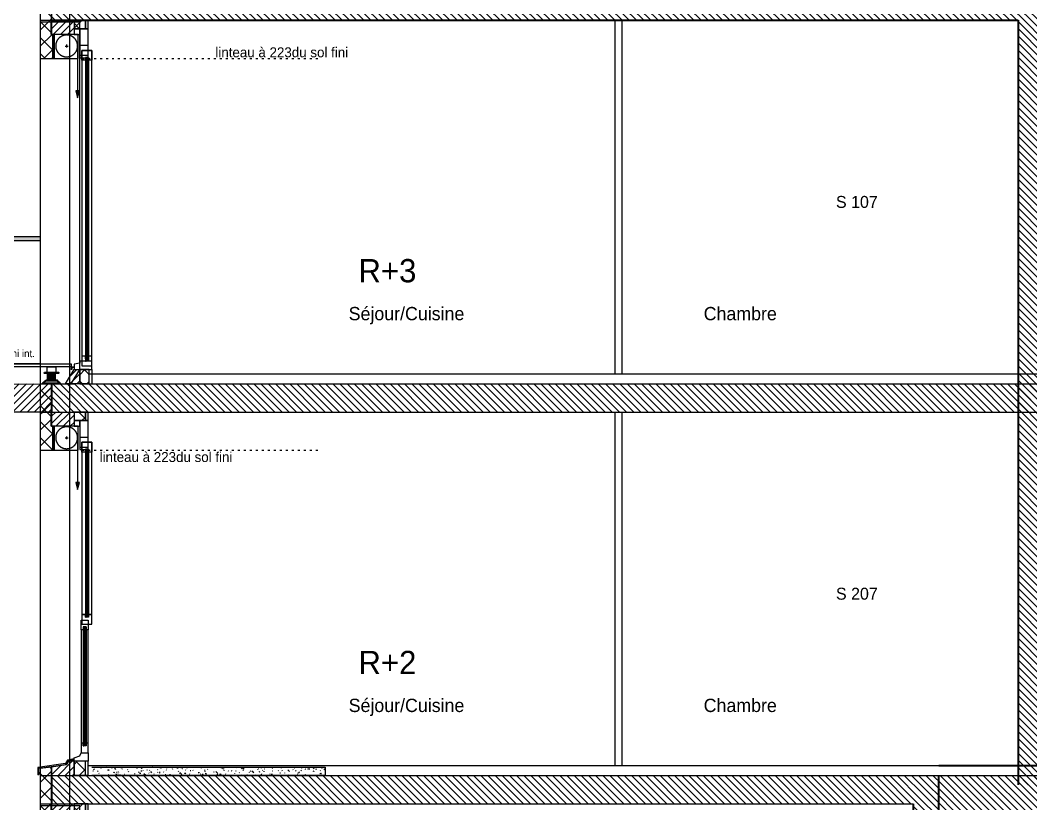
# Model space of a CAD drawing. Header units: centimetres. Extents: x -35664 to 50682, y -23001 to 23705.
# Drawn here: x 46205 to 46919, y -15241 to -14687 of the extents above; entities that cross this region are included whole.
import ezdxf

# ---------------------------------------------------------------- set-up
doc = ezdxf.new("R2010")
doc.units = ezdxf.units.CM
doc.linetypes.add('Style de ligne -20', pattern=[0.166667, 0.055556, -0.111111])
doc.linetypes.add('VW-02', pattern=[0.69435, 0.48607, -0.20828])
doc.layers.add('B BATI-murs', color=252, linetype='Continuous', lineweight=35)
for name, color, linetype in [('B BATI-murs_Hatch', 252, 'Continuous'), ('B GÈnÈral_Hatch', 252, 'Continuous'), ('B Général', 252, 'Continuous'), ('C ANNOTATIONS-cotation', 252, 'Continuous'), ('C ANNOTATIONS-prestations', 252, 'Continuous'), ('C ANNOTATIONS-texte', 252, 'Continuous'), ('GÈnÈral_Hatch', 252, 'Continuous'), ('Général', 252, 'Continuous'), ('prlm-Coupe', 252, 'Continuous')]:
    doc.layers.add(name, color=color, linetype=linetype)
doc.styles.add('Eurostile', font='Eurosti.TTF')
doc.styles.add('Eurostile (italic)', font='Eurostib.TTF')
pattern_1 = [(45, (0, 0), (2.4253472, -2.6458333), [])]
pattern_2 = [(45, (0, 0), (-5.6568542, 5.6568542), []), (135, (0, 0), (5.6568542, 5.6568542), [])]

# ---------------------------------------------------------------- blocks, each defined once
blk = doc.blocks.new('B 90.F 220 All. fixe Coupe (2D)')
at = {"layer": 'B GÈnÈral_Hatch', "linetype": 'Continuous'}
h = blk.add_hatch(dxfattribs=at)
h.set_pattern_fill('02_ISOLANT', color=256, style=0, pattern_type=2)
h.set_pattern_definition(pattern_2)
h.paths.add_polyline_path([(-116.7, 17), (-89.7, 17), (-89.7, 8), (-106.7, 8), (-106.7, 9), (-116.7, 9)])
for points in [[(-89.7, 9), (-89.8, 9), (-89.8, 7.6), (-106.6, 7.6), (-106.6, 9.1), (-116.7, 9.1), (-116.7, 9), (-106.7, 9), (-106.7, 7.5), (-89.7, 7.5)], [(-66.85, -8.15), (-61.85, -9.49), (-66.85, -10.83)], [(35.26, -13.43), (119.37, -13.43), (119.37, -13.93), (35.26, -13.93)], [(-90.4, -15.1), (28.33, -15.1), (28.33, -15.6), (-90.4, -15.6)], [(-90.4, -17.1), (28.33, -17.1), (28.33, -16.6), (-90.4, -16.6)], [(35.26, -15.43), (119.37, -15.43), (119.37, -14.93), (35.26, -14.93)]]:
    blk.add_hatch(color=250, dxfattribs=at).paths.add_polyline_path(points)
at = {"layer": 'B GÈnÈral_Hatch', "linetype": 'Continuous', "lineweight": 18}
h = blk.add_hatch(dxfattribs=at)
h.set_pattern_fill('50_BETON', color=256, style=0, pattern_type=2)
h.set_pattern_definition(pattern_1)
h.paths.add_polyline_path([(-116.7, -7), (-106.7, -7), (-106.7, 9), (-116.7, 9)])
at = {"layer": 'B GÈnÈral_Hatch', "linetype": 'Continuous'}
h = blk.add_hatch(dxfattribs=at)
h.set_pattern_fill('02_ISOLANT', color=256, style=0, pattern_type=2)
h.set_pattern_definition(pattern_2)
h.paths.add_polyline_path([(-116.7, -15), (-116.7, -7), (-110.7, -7), (-110.7, -15)])
at = {"layer": 'GÈnÈral_Hatch', "linetype": 'Continuous'}
h = blk.add_hatch(dxfattribs=at)
h.set_pattern_fill('02_ISOLANT', color=256, style=0, pattern_type=2)
h.set_pattern_definition(pattern_2)
h.paths.add_polyline_path([(140.27, 9), (134.3, 9), (135.41, 17), (140.27, 17)])
at = {"layer": 'GÈnÈral_Hatch', "linetype": 'Continuous', "lineweight": 18}
h = blk.add_hatch(dxfattribs=at)
h.set_pattern_fill('50_BETON', color=256, style=0, pattern_type=2)
h.set_pattern_definition(pattern_1)
h.paths.add_polyline_path([(140.27, -7), (130.27, -7), (130.26, -3), (132.86, -1.5), (134.3, 9), (140.27, 9)])
at = {"layer": 'GÈnÈral_Hatch', "linetype": 'Continuous'}
h = blk.add_hatch(dxfattribs=at)
h.set_pattern_fill('02_ISOLANT', color=256, style=0, pattern_type=2)
h.set_pattern_definition(pattern_2)
h.paths.add_polyline_path([(140.27, -15), (130.27, -15), (130.27, -7), (140.27, -7)])
at = {"layer": 'B Général', "linetype": 'Continuous'}
for p, q in [((-110.7, -7), (-110.7, -17)), ((-98.55, -9.49), (-61.85, -9.49))]:
    blk.add_line(p, q, dxfattribs=at)
at = {"layer": 'B Général', "linetype": 'VW-02', "ltscale": 25.4}
for p, q in [((-99.45, -1.75), (-97.45, -1.75)), ((-98.45, -0.75), (-98.45, -2.75))]:
    blk.add_line(p, q, dxfattribs=at)
at = {"layer": 'B Général', "linetype": 'Continuous', "flags": 128}
for points in [[(-116.7, 17), (-89.7, 17), (-89.7, 8), (-106.7, 8), (-106.7, 9), (-116.7, 9)], [(-116.7, -7), (-106.7, -7), (-106.7, 9), (-116.7, 9)]]:
    blk.add_lwpolyline(points, dxfattribs=at)
for points in [[(129.79, -2.89), (129.06, -7), (128.6, -7), (129.41, -2.44), (131.9, -1), (134.59, 18.5), (139.92, 18.5), (138.67, 17.31), (137.98, 17.35), (138.67, 18), (135.05, 18), (132.4, -1.27)], [(-89.7, 9), (-89.8, 9), (-89.8, 7.6), (-106.6, 7.6), (-106.6, 9.1), (-116.7, 9.1), (-116.7, 9), (-106.7, 9), (-106.7, 7.5), (-89.7, 7.5), (-89.7, 9)], [(-116.7, -15), (-116.7, -7), (-110.7, -7), (-110.7, -15)], [(-110.7, -11), (-110.7, -7), (-106.7, -7), (-106.7, -11)], [(-90.2, -17), (-110.7, -17), (-110.7, -11), (-90.2, -11)], [(-95.31, -12.6), (26.36, -12.6), (26.36, -19.6), (-95.31, -19.6)], [(-66.85, -8.15), (-61.85, -9.49), (-66.85, -10.83)], [(-116.7, -17), (-116.7, -15), (-110.7, -15), (-110.7, -17)]]:
    blk.add_lwpolyline(points, close=True, dxfattribs=at)
at = {"layer": 'B Général', "linetype": 'Continuous', "lineweight": 25, "flags": 128}
blk.add_lwpolyline([(-106.7, -10), (-106.7, 7), (-89.7, 7), (-89.7, -10)], close=True, dxfattribs=at)
at = {"layer": 'B Général', "flags": 128}
for points in [[(124.27, -17), (130.27, -17), (130.27, -7), (127.86, -7), (126.27, -11), (124.27, -12)], [(-98.8, -11), (-91.87, -11), (-91.87, -17), (-98.8, -17)], [(-88.43, -15.1), (-88.43, -12.6), (-95.31, -12.6), (-95.31, -19.6), (-88.43, -19.6), (-88.43, -17.1), (-90.4, -17.1), (-90.4, -15.1)], [(26.36, -15.1), (26.36, -12.6), (33.24, -12.6), (33.24, -19.6), (26.36, -19.6), (26.36, -17.1), (28.33, -17.1), (28.33, -15.1)], [(37.24, -13.43), (37.24, -12), (30.36, -12), (30.36, -17), (37.24, -17), (37.24, -15.43), (35.26, -15.43), (35.26, -13.43)], [(35.26, -13.43), (119.37, -13.43), (119.37, -13.93), (35.26, -13.93)], [(117.39, -13.43), (117.39, -12), (124.27, -12), (124.27, -17), (117.39, -17), (117.39, -15.43), (119.37, -15.43), (119.37, -13.43)], [(-90.4, -15.1), (28.33, -15.1), (28.33, -15.6), (-90.4, -15.6)], [(-90.4, -17.1), (28.33, -17.1), (28.33, -16.6), (-90.4, -16.6)], [(35.26, -15.43), (119.37, -15.43), (119.37, -14.93), (35.26, -14.93)]]:
    blk.add_lwpolyline(points, close=True, dxfattribs=at)
at = {"layer": 'B Général', "linetype": 'Continuous'}
blk.add_open_spline([(-105.23, -5.59), (-104.2, -7.39), (-100.62, -9.48), (-96.47, -9.5), (-92.87, -7.45), (-90.78, -3.87), (-90.76, 0.28), (-92.81, 3.88), (-96.39, 5.98), (-100.54, 6), (-104.14, 3.94), (-106.23, 0.36), (-106.26, -3.79), (-105.23, -5.59)], degree=2, dxfattribs=at)
at = {"layer": 'Général', "linetype": 'Continuous'}
for p, q in [((-89.7, 17), (135.41, 17)), ((37.24, -12), (117.39, -12)), ((117.39, -17), (37.24, -17)), ((137.4, -15), (130.27, -15)), ((140.27, -17), (130.27, -17))]:
    blk.add_line(p, q, dxfattribs=at)
at = {"layer": 'Général', "linetype": 'Continuous', "flags": 128}
for points in [[(140.27, 9), (134.3, 9), (135.41, 17), (140.27, 17)], [(140.27, -7), (130.27, -7), (130.26, -3), (132.86, -1.5), (134.3, 9), (140.27, 9)], [(140.27, -15), (130.27, -15), (130.27, -7), (140.27, -7)]]:
    blk.add_lwpolyline(points, dxfattribs=at)
blk = doc.blocks.new('B 90.PF 220 Coupe')
at = {"layer": 'B GÈnÈral_Hatch', "linetype": 'Continuous'}
h = blk.add_hatch(dxfattribs=at)
h.set_pattern_fill('02_ISOLANT', color=256, style=0, pattern_type=2)
h.set_pattern_definition(pattern_2)
h.paths.add_polyline_path([(-116.7, 17), (-89.7, 17), (-89.7, 8), (-106.7, 8), (-106.7, 9), (-116.7, 9)])
for points in [[(-89.7, 9), (-89.8, 9), (-89.8, 7.6), (-106.6, 7.6), (-106.6, 9.1), (-116.7, 9.1), (-116.7, 9), (-106.7, 9), (-106.7, 7.5), (-89.7, 7.5)], [(-66.85, -8.15), (-61.85, -9.49), (-66.85, -10.83)], [(-90.4, -15.1), (124.33, -15.1), (124.33, -15.6), (-90.4, -15.6)], [(-90.4, -17.1), (124.33, -17.1), (124.33, -16.6), (-90.4, -16.6)]]:
    blk.add_hatch(color=250, dxfattribs=at).paths.add_polyline_path(points)
at = {"layer": 'B GÈnÈral_Hatch', "linetype": 'Continuous', "lineweight": 18}
h = blk.add_hatch(dxfattribs=at)
h.set_pattern_fill('50_BETON', color=256, style=0, pattern_type=2)
h.set_pattern_definition(pattern_1)
h.paths.add_polyline_path([(-116.7, -7), (-106.7, -7), (-106.7, 9), (-116.7, 9)])
at = {"layer": 'B GÈnÈral_Hatch', "linetype": 'Continuous'}
h = blk.add_hatch(dxfattribs=at)
h.set_pattern_fill('02_ISOLANT', color=256, style=0, pattern_type=2)
h.set_pattern_definition(pattern_2)
h.paths.add_polyline_path([(-116.7, -15), (-116.7, -7), (-110.7, -7), (-110.7, -15)])
at = {"layer": 'B GÈnÈral_Hatch', "linetype": 'Continuous', "lineweight": 18}
h = blk.add_hatch(dxfattribs=at)
h.set_pattern_fill('50_BETON', color=256, style=0, pattern_type=2)
h.set_pattern_definition(pattern_1)
h.paths.add_polyline_path([(140.3, -11), (140.3, -1), (130.3, -7), (130.3, -11)])
at = {"layer": 'GÈnÈral_Hatch', "linetype": 'Continuous'}
h = blk.add_hatch(dxfattribs=at)
h.set_pattern_fill('02_ISOLANT', color=256, style=0, pattern_type=2)
h.set_pattern_definition(pattern_2)
h.paths.add_polyline_path([(130.3, -11), (140.3, -11), (140.3, -17.6), (130.3, -17.6)])
at = {"layer": 'B Général', "linetype": 'Continuous'}
for p, q in [((-110.7, -7), (-110.7, -17)), ((104.64, -11), (-101.87, -11)), ((-98.55, -9.49), (-61.85, -9.49))]:
    blk.add_line(p, q, dxfattribs=at)
at = {"layer": 'B Général', "linetype": 'VW-02', "ltscale": 25.4}
for p, q in [((-99.45, -1.75), (-97.45, -1.75)), ((-98.45, -0.75), (-98.45, -2.75))]:
    blk.add_line(p, q, dxfattribs=at)
at = {"layer": 'B Général', "linetype": 'Continuous', "flags": 128}
for points in [[(-116.7, 17), (-89.7, 17), (-89.7, 8), (-106.7, 8), (-106.7, 9), (-116.7, 9)], [(-116.7, -7), (-106.7, -7), (-106.7, 9), (-116.7, 9)]]:
    blk.add_lwpolyline(points, dxfattribs=at)
for points in [[(-115.2, 17), (140.32, 17), (140.32, -5), (130.32, -11), (138.32, -11), (138.32, -11), (-115.2, -11)], [(-89.7, 9), (-89.8, 9), (-89.8, 7.6), (-106.6, 7.6), (-106.6, 9.1), (-116.7, 9.1), (-116.7, 9), (-106.7, 9), (-106.7, 7.5), (-89.7, 7.5), (-89.7, 9)], [(-116.7, -15), (-116.7, -7), (-110.7, -7), (-110.7, -15)], [(-110.7, -11), (-110.7, -7), (-106.7, -7), (-106.7, -11)], [(-90.2, -17), (-110.7, -17), (-110.7, -11), (-90.2, -11)], [(-95.31, -12.6), (127.74, -12.6), (127.74, -19.6), (-95.31, -19.6)], [(-66.85, -8.15), (-61.85, -9.49), (-66.85, -10.83)], [(-116.7, -17), (-116.7, -15), (-110.7, -15), (-110.7, -17)]]:
    blk.add_lwpolyline(points, close=True, dxfattribs=at)
at = {"layer": 'B Général', "linetype": 'Continuous', "lineweight": 25, "flags": 128}
for points in [[(-106.7, -10), (-106.7, 7), (-89.7, 7), (-89.7, -10)], [(140.3, -11), (140.3, -1), (140.3, -1), (140.3, -1), (130.3, -7), (130.3, -11)]]:
    blk.add_lwpolyline(points, close=True, dxfattribs=at)
at = {"layer": 'B Général', "flags": 128}
for points in [[(124.3, -19.6), (124.3, -11), (125.8, -11), (126.48, -7), (130.3, -7), (130.3, -19.6)], [(-98.8, -11), (-91.87, -11), (-91.87, -17), (-98.8, -17)], [(-88.43, -15.1), (-88.43, -12.6), (-95.31, -12.6), (-95.31, -19.6), (-88.43, -19.6), (-88.43, -17.1), (-90.4, -17.1), (-90.4, -15.1)], [(120.86, -15.1), (120.86, -12.6), (127.74, -12.6), (127.74, -19.6), (120.86, -19.6), (120.86, -17.1), (122.83, -17.1), (122.83, -15.1)], [(-90.4, -15.1), (124.33, -15.1), (124.33, -15.6), (-90.4, -15.6)], [(-90.4, -17.1), (124.33, -17.1), (124.33, -16.6), (-90.4, -16.6)]]:
    blk.add_lwpolyline(points, close=True, dxfattribs=at)
at = {"layer": 'B Général', "linetype": 'Continuous'}
blk.add_open_spline([(-105.23, -5.59), (-104.2, -7.39), (-100.62, -9.48), (-96.47, -9.5), (-92.87, -7.45), (-90.78, -3.87), (-90.76, 0.28), (-92.81, 3.88), (-96.39, 5.98), (-100.54, 6), (-104.14, 3.94), (-106.23, 0.36), (-106.26, -3.79), (-105.23, -5.59)], degree=2, dxfattribs=at)
at = {"layer": 'Général', "linetype": 'Continuous'}
for p, q in [((130.19, -5.47), (130.19, -5.02)), ((130.3, -19.6), (140.3, -19.6))]:
    blk.add_line(p, q, dxfattribs=at)
at = {"layer": 'Général', "linetype": 'Continuous', "flags": 128}
for points in [[(128.34, -7), (128.69, -5.02), (130.19, -5.02), (129.82, -5.02)], [(128.8, -7), (129.07, -5.47), (130.19, -5.47)]]:
    blk.add_lwpolyline(points, dxfattribs=at)
blk.add_lwpolyline([(130.3, -11), (140.3, -11), (140.3, -17.6), (130.3, -17.6)], close=True, dxfattribs=at)
blk = doc.blocks.new('B 90.Groupe-505-1')
at = {"layer": 'B GÈnÈral_Hatch', "linetype": 'Continuous', "lineweight": 18}
h = blk.add_hatch(dxfattribs=at)
h.set_pattern_fill('50_BETON', color=256, style=0, pattern_type=2)
h.set_pattern_definition(pattern_1)
h.paths.add_polyline_path([(15718.06, 4909.39), (15693.06, 4893.39), (15693.06, 3541.42), (15718.06, 3525.42)])
h = blk.add_hatch(dxfattribs=at)
h.set_pattern_fill('50_BETON', color=256, style=0, pattern_type=2)
h.set_pattern_definition(pattern_1)
h.paths.add_polyline_path([(15975.06, 4883.39), (15975.06, 3541.39), (15995.06, 3541.39), (15995.06, 4883.39)])
h = blk.add_hatch(dxfattribs=at)
h.set_pattern_fill('50_BETON', color=256, style=0, pattern_type=2)
h.set_pattern_definition(pattern_1)
h.paths.add_polyline_path([(16277.06, 4282.34), (16252.06, 4300.34), (16252.06, 4152.32), (16277.06, 4152.32)])
h = blk.add_hatch(dxfattribs=at)
h.set_pattern_fill('50_BETON', color=256, style=0, pattern_type=2)
h.set_pattern_definition(pattern_1)
h.paths.add_polyline_path([(16258.56, 4226.39), (15718.06, 4226.41), (15718.06, 4208.41), (16258.56, 4208.39)])
h = blk.add_hatch(dxfattribs=at)
h.set_pattern_fill('50_BETON', color=256, style=0, pattern_type=2)
h.set_pattern_definition(pattern_1)
h.paths.add_polyline_path([(16272.06, 4134.32), (16252.06, 4152.32), (16252.06, 3541.39), (16272.06, 3541.39)])
h = blk.add_hatch(dxfattribs=at)
h.set_pattern_fill('50_BETON', color=256, style=0, pattern_type=2)
h.set_pattern_definition(pattern_1)
h.paths.add_polyline_path([(16818.56, 4152.32), (16252.06, 4152.32), (16272.06, 4134.32), (16818.56, 4134.32)])
at = {"layer": 'B GÈnÈral_Hatch', "linetype": 'Continuous'}
h = blk.add_hatch(dxfattribs=at)
h.set_pattern_fill('02_ISOLANT', color=256, angle=180, style=0, pattern_type=2)
h.set_pattern_definition([(225, (0, 0), (5.6568542, -5.6568542), []), (315, (0, 0), (-5.6568542, -5.6568542), [])])
h.paths.add_polyline_path([(16252.06, 3541.39), (16252.06, 3549.39), (16252.03, 3549.39), (16252.03, 3541.39)])
at = {"layer": 'B GÈnÈral_Hatch', "linetype": 'Continuous', "lineweight": 18}
h = blk.add_hatch(dxfattribs=at)
h.set_pattern_fill('50_BETON', color=256, style=0, pattern_type=2)
h.set_pattern_definition(pattern_1)
h.paths.add_polyline_path([(15597.4, 3525.42), (15718.06, 3525.42), (15693.06, 3541.42), (15597.4, 3541.42)])
h = blk.add_hatch(dxfattribs=at)
h.set_pattern_fill('50_BETON', color=256, style=0, pattern_type=2)
h.set_pattern_definition(pattern_1)
h.paths.add_polyline_path([(15975.06, 3541.39), (15975.06, 3525.39), (15995.06, 3525.39), (15995.06, 3541.39)])
h = blk.add_hatch(dxfattribs=at)
h.set_pattern_fill('50_BETON', color=256, style=0, pattern_type=2)
h.set_pattern_definition(pattern_1)
h.paths.add_polyline_path([(16252.03, 3541.39), (16252.03, 3525.39), (16272.06, 3525.39), (16272.06, 3541.39)])
at = {"layer": 'B GÈnÈral_Hatch', "linetype": 'Continuous'}
h = blk.add_hatch(dxfattribs=at)
h.set_pattern_fill('02_ISOLANT', color=256, style=0, pattern_type=2)
h.set_pattern_definition(pattern_2)
h.paths.add_polyline_path([(15693.06, 3525.39), (15693.06, 3517.39), (15718.04, 3517.39), (15718.04, 3525.39)])
h = blk.add_hatch(dxfattribs=at)
h.set_pattern_fill('02_ISOLANT', color=256, style=0, pattern_type=2)
h.set_pattern_definition(pattern_2)
h.paths.add_polyline_path([(15975.06, 3525.39), (15975.06, 3517.39), (15995.06, 3517.39), (15995.06, 3525.39)])
h = blk.add_hatch(dxfattribs=at)
h.set_pattern_fill('02_ISOLANT', color=256, style=0, pattern_type=2)
h.set_pattern_definition(pattern_2)
h.paths.add_polyline_path([(16252.03, 3525.39), (16252.03, 3517.39), (16272.06, 3517.39), (16272.06, 3525.39)])
at = {"layer": 'B Général', "linetype": 'Continuous'}
for p, q in [((15968.06, 3551.39), (15968.06, 4883.39)), ((15968.06, 3551.39), (15968.06, 4883.39)), ((15975.06, 3551.39), (15975.06, 4883.39)), ((15995.06, 3551.39), (15995.06, 4883.39)), ((15995.06, 3551.39), (15995.06, 4883.39)), ((16245.06, 4152.32), (16245.06, 4282.34)), ((16252.06, 4152.32), (16252.06, 4282.34)), ((15718.06, 3551.39), (15718.06, 4208.41)), ((15718.06, 4208.41), (16258.56, 4208.39)), ((16245.06, 3551.39), (16245.06, 4152.32)), ((16245.06, 3551.39), (16245.06, 4152.32)), ((16245.06, 4152.32), (16245.06, 4152.32)), ((16252.06, 3551.39), (16252.06, 4152.32)), ((16252.06, 4152.32), (16252.06, 4152.32)), ((16272.06, 3551.39), (16272.06, 4134.32)), ((16272.06, 3551.39), (16272.06, 4134.32)), ((16272.06, 4134.32), (16522.06, 4134.32)), ((15718.06, 3928.48), (15968.06, 3928.48)), ((15718.06, 3928.48), (15968.06, 3928.48)), ((15995.06, 3928.48), (16245.06, 3928.48)), ((15995.06, 3928.48), (16245.06, 3928.48)), ((15718.06, 3923.48), (15968.06, 3923.48)), ((15718.06, 3923.48), (15968.06, 3923.48)), ((15995.06, 3923.48), (16245.06, 3923.48)), ((15995.06, 3923.48), (16245.06, 3923.48)), ((15975.06, 3551.39), (15975.06, 3541.39)), ((15995.06, 3541.39), (15995.06, 3551.39)), ((16252.03, 3517.39), (16252.03, 3551.39)), ((16252.03, 3549.39), (16252.06, 3549.39)), ((16252.03, 3549.39), (16252.06, 3549.39)), ((16252.06, 3551.39), (16252.06, 3541.39)), ((16272.06, 3541.39), (16272.06, 3551.39)), ((15975.06, 3517.39), (15975.06, 3541.39)), ((15995.06, 3517.39), (15995.06, 3541.39)), ((16252.03, 3541.39), (16252.06, 3541.39)), ((16272.06, 3517.39), (16272.06, 3541.39)), ((15693.06, 3525.42), (15718.06, 3525.42)), ((15718.06, 3525.39), (15693.06, 3525.39)), ((15718.04, 3517.39), (15718.04, 3525.39)), ((15975.06, 3525.39), (15995.06, 3525.39)), ((16252.03, 3525.39), (16272.06, 3525.39)), ((15693.06, 3517.39), (15718.04, 3517.39)), ((15693.06, 3517.39), (15718.04, 3517.39)), ((15975.06, 3517.39), (15995.06, 3517.39)), ((15975.06, 3517.39), (15995.06, 3517.39)), ((16252.03, 3517.39), (16272.06, 3517.39)), ((16252.03, 3517.39), (16272.06, 3517.39))]:
    blk.add_line(p, q, dxfattribs=at)
at = {"layer": 'B Général', "linetype": 'Continuous', "lineweight": 35}
for p, q in [((16245.06, 4152.32), (16245.06, 4282.34)), ((15718.06, 3551.39), (15718.06, 4208.41)), ((15718.06, 4208.41), (16258.56, 4208.39)), ((16277.06, 4152.32), (16252.06, 4152.32)), ((16272.06, 4134.32), (16818.56, 4134.32)), ((15718.06, 3525.42), (15718.06, 3551.39)), ((16252.03, 3541.39), (16252.06, 3541.39)), ((15975.06, 3525.39), (15995.06, 3525.39)), ((16252.03, 3525.39), (16272.06, 3525.39))]:
    blk.add_line(p, q, dxfattribs=at)
at = {"layer": 'B Général', "xscale": -1, "rotation": 180}
for name, p in [('B 90.PF 220 Coupe', (15834.74, 3534.39)), ('B 90.F 220 All. fixe Coupe (2D)', (16111.76, 3534.39)), ('B 90.PF 220 Coupe', (16388.76, 3534.39))]:
    blk.add_blockref(name, p, dxfattribs=at)
at = {"layer": 'C ANNOTATIONS-cotation', "char_height": 16.447, "attachment_point": 1, "rotation": 90.00002, "line_spacing_factor": 0.895453, "style": 'Eurostile'}
for s, insert in [('R+3', (15886.92, 3742.31)), ('R+2', (16163.92, 3742.31))]:
    blk.add_mtext(s, dxfattribs=dict(at, insert=insert))
blk = doc.blocks.new('B 90.Groupe-367-1')
at = {"layer": 'B BATI-murs_Hatch', "linetype": 'Continuous'}
for points in [[(-45.91, -34.82), (-35.91, -34.82), (-35.91, -35.32), (-45.91, -35.32)], [(-43.41, -35.32), (-38.41, -35.32), (-38.41, -40.32), (-43.41, -40.32)], [(-46.91, -42.32), (-34.91, -42.32), (-34.91, -42.82), (-46.91, -42.82)], [(-44.91, -40.32), (-36.91, -40.32), (-36.91, -40.82), (-44.91, -40.82)]]:
    blk.add_hatch(color=250, dxfattribs=at).paths.add_polyline_path(points)
at = {"layer": 'B BATI-murs', "linetype": 'Continuous'}
for p, q in [((-46.91, -42.32), (-44.91, -40.82)), ((-36.91, -40.82), (-34.91, -42.32))]:
    blk.add_line(p, q, dxfattribs=at)
at = {"layer": 'B BATI-murs', "linetype": 'Continuous', "flags": 128}
for points in [[(-45.91, -34.82), (-35.91, -34.82), (-35.91, -35.32), (-45.91, -35.32)], [(-43.41, -35.32), (-38.41, -35.32), (-38.41, -40.32), (-43.41, -40.32)], [(-46.91, -42.32), (-34.91, -42.32), (-34.91, -42.82), (-46.91, -42.82)], [(-44.91, -40.32), (-36.91, -40.32), (-36.91, -40.82), (-44.91, -40.82)]]:
    blk.add_lwpolyline(points, close=True, dxfattribs=at)
blk = doc.blocks.new('B 90.Groupe-368-1')
at = {"layer": 'B BATI-murs_Hatch', "linetype": 'Continuous'}
for points in [[(0.09, -34.54), (10.09, -34.54), (10.09, -35.04), (0.09, -35.04)], [(2.59, -35.04), (7.59, -35.04), (7.59, -40.04), (2.59, -40.04)], [(-0.91, -42.04), (11.09, -42.04), (11.09, -42.54), (-0.91, -42.54)], [(1.09, -40.04), (9.09, -40.04), (9.09, -40.54), (1.09, -40.54)]]:
    blk.add_hatch(color=250, dxfattribs=at).paths.add_polyline_path(points)
at = {"layer": 'B BATI-murs', "linetype": 'Continuous'}
for p, q in [((-0.91, -42.04), (1.09, -40.54)), ((9.09, -40.54), (11.09, -42.04))]:
    blk.add_line(p, q, dxfattribs=at)
at = {"layer": 'B BATI-murs', "linetype": 'Continuous', "flags": 128}
for points in [[(0.09, -34.54), (10.09, -34.54), (10.09, -35.04), (0.09, -35.04)], [(2.59, -35.04), (7.59, -35.04), (7.59, -40.04), (2.59, -40.04)], [(-0.91, -42.04), (11.09, -42.04), (11.09, -42.54), (-0.91, -42.54)], [(1.09, -40.04), (9.09, -40.04), (9.09, -40.54), (1.09, -40.54)]]:
    blk.add_lwpolyline(points, close=True, dxfattribs=at)
blk = doc.blocks.new('B 90.Groupe-369-1')
at = {"layer": 'B BATI-murs_Hatch', "linetype": 'Continuous'}
for points in [[(93.49, -33.99), (103.49, -33.99), (103.49, -34.49), (93.49, -34.49)], [(95.99, -34.49), (100.99, -34.49), (100.99, -39.49), (95.99, -39.49)], [(92.49, -41.49), (104.49, -41.49), (104.49, -41.99), (92.49, -41.99)], [(94.49, -39.49), (102.49, -39.49), (102.49, -39.99), (94.49, -39.99)]]:
    blk.add_hatch(color=250, dxfattribs=at).paths.add_polyline_path(points)
at = {"layer": 'B BATI-murs', "linetype": 'Continuous'}
for p, q in [((92.49, -41.49), (94.49, -39.99)), ((102.49, -39.99), (104.49, -41.49))]:
    blk.add_line(p, q, dxfattribs=at)
at = {"layer": 'B BATI-murs', "linetype": 'Continuous', "flags": 128}
for points in [[(93.49, -33.99), (103.49, -33.99), (103.49, -34.49), (93.49, -34.49)], [(95.99, -34.49), (100.99, -34.49), (100.99, -39.49), (95.99, -39.49)], [(92.49, -41.49), (104.49, -41.49), (104.49, -41.99), (92.49, -41.99)], [(94.49, -39.49), (102.49, -39.49), (102.49, -39.99), (94.49, -39.99)]]:
    blk.add_lwpolyline(points, close=True, dxfattribs=at)
blk = doc.blocks.new('B 90.Groupe-370-1')
at = {"layer": 'B BATI-murs_Hatch', "linetype": 'Continuous'}
for points in [[(46.09, -34.25), (56.09, -34.25), (56.09, -34.75), (46.09, -34.75)], [(48.59, -34.75), (53.59, -34.75), (53.59, -39.75), (48.59, -39.75)], [(45.09, -41.75), (57.09, -41.75), (57.09, -42.25), (45.09, -42.25)], [(47.09, -39.75), (55.09, -39.75), (55.09, -40.25), (47.09, -40.25)]]:
    blk.add_hatch(color=250, dxfattribs=at).paths.add_polyline_path(points)
at = {"layer": 'B BATI-murs', "linetype": 'Continuous'}
for p, q in [((45.09, -41.75), (47.09, -40.25)), ((55.09, -40.25), (57.09, -41.75))]:
    blk.add_line(p, q, dxfattribs=at)
at = {"layer": 'B BATI-murs', "linetype": 'Continuous', "flags": 128}
for points in [[(46.09, -34.25), (56.09, -34.25), (56.09, -34.75), (46.09, -34.75)], [(48.59, -34.75), (53.59, -34.75), (53.59, -39.75), (48.59, -39.75)], [(45.09, -41.75), (57.09, -41.75), (57.09, -42.25), (45.09, -42.25)], [(47.09, -39.75), (55.09, -39.75), (55.09, -40.25), (47.09, -40.25)]]:
    blk.add_lwpolyline(points, close=True, dxfattribs=at)
blk = doc.blocks.new('B 90.Groupe-371-1')
at = {"layer": 'B BATI-murs_Hatch', "linetype": 'Continuous'}
for points in [[(-91.91, -34.82), (-81.91, -34.82), (-81.91, -35.32), (-91.91, -35.32)], [(-89.41, -35.32), (-84.41, -35.32), (-84.41, -40.32), (-89.41, -40.32)], [(-92.91, -42.32), (-80.91, -42.32), (-80.91, -42.82), (-92.91, -42.82)], [(-90.91, -40.32), (-82.91, -40.32), (-82.91, -40.82), (-90.91, -40.82)]]:
    blk.add_hatch(color=250, dxfattribs=at).paths.add_polyline_path(points)
at = {"layer": 'B BATI-murs', "linetype": 'Continuous'}
for p, q in [((-92.91, -42.32), (-90.91, -40.82)), ((-82.91, -40.82), (-80.91, -42.32))]:
    blk.add_line(p, q, dxfattribs=at)
at = {"layer": 'B BATI-murs', "linetype": 'Continuous', "flags": 128}
for points in [[(-91.91, -34.82), (-81.91, -34.82), (-81.91, -35.32), (-91.91, -35.32)], [(-89.41, -35.32), (-84.41, -35.32), (-84.41, -40.32), (-89.41, -40.32)], [(-92.91, -42.32), (-80.91, -42.32), (-80.91, -42.82), (-92.91, -42.82)], [(-90.91, -40.32), (-82.91, -40.32), (-82.91, -40.82), (-90.91, -40.82)]]:
    blk.add_lwpolyline(points, close=True, dxfattribs=at)
blk = doc.blocks.new('B 90.Coupe Balcon 208')
at = {"layer": 'B GÈnÈral_Hatch', "linetype": 'Continuous'}
for points in [[(-112.51, 59), (-112.51, 62), (90.5, 62), (90.5, 59)], [(-112.51, 62), (-109.51, 62), (-109.51, -58), (-112.51, -58)]]:
    blk.add_hatch(color=250, dxfattribs=at).paths.add_polyline_path(points)
at = {"layer": 'B GÈnÈral_Hatch', "linetype": 'Continuous', "lineweight": 18}
h = blk.add_hatch(dxfattribs=at)
h.set_pattern_fill('50_BETON', color=256, style=0, pattern_type=2)
h.set_pattern_definition(pattern_1)
h.paths.add_polyline_path([(-107.51, -62), (-109.51, -62), (-109.51, -43.26), (-63.5, -43), (98.48, -42), (98.49, -62), (-63.5, -62), (-105.51, -62), (-106.51, -61)])
at = {"layer": 'B Général', "linetype": 'Continuous', "flags": 128}
for points in [[(-112.51, 59), (-112.51, 62), (90.5, 62), (90.5, 59)], [(-112.51, 62), (-109.51, 62), (-109.51, -58), (-112.51, -58)], [(-109.51, 62), (90.5, 62), (90.5, -28), (-109.51, -28)], [(-107.51, -62), (-109.51, -62), (-109.51, -43.26), (-63.5, -43), (98.48, -42), (98.49, -62), (-63.5, -62), (-105.51, -62), (-106.51, -61)]]:
    blk.add_lwpolyline(points, close=True, dxfattribs=at)
at = {"layer": 'Général', "linetype": 'Continuous', "flags": 128}
for points in [[(-109.51, -28), (112.51, -28), (112.51, -30), (-109.51, -30)], [(-89.91, -29.99), (-83.91, -29.99), (-83.91, -34.82), (-89.91, -34.82)], [(-43.91, -29.99), (-37.91, -29.99), (-37.91, -34.25), (-43.91, -34.25)], [(2.09, -29.99), (8.09, -29.99), (8.09, -34.25), (2.09, -34.25)], [(48.09, -29.99), (54.09, -29.99), (54.09, -34.25), (48.09, -34.25)], [(95.49, -29.99), (101.49, -29.99), (101.49, -33.99), (95.49, -33.99)]]:
    blk.add_lwpolyline(points, close=True, dxfattribs=at)
at = {"layer": 'Général'}
for name in ['B 90.Groupe-371-1', 'B 90.Groupe-367-1', 'B 90.Groupe-368-1', 'B 90.Groupe-370-1', 'B 90.Groupe-369-1']:
    blk.add_blockref(name, (0, 0), dxfattribs=at)
at = {"layer": 'Général', "insert": (14.45, -18.03), "char_height": 5.169, "attachment_point": 1, "line_spacing_factor": 0.895453, "style": 'Eurostile (italic)'}
blk.add_mtext('niv. extér. +7 sol fini int.', dxfattribs=at)
blk = doc.blocks.new('B 90.Groupe-599-1')
at = {"layer": 'B GÈnÈral_Hatch', "linetype": 'Continuous'}
h = blk.add_hatch(dxfattribs=at)
h.set_pattern_fill('VEGETAL2', color=256, style=0, pattern_type=2)
h.set_pattern_definition([(45, (0.766, 0.643), (7.071068, -7.071068), [0.525, -9.975]), (75.38514, (1.784, -2.455), (7.128353, -1.0204975), [0.3653325, -5.3881933]), (24.652799, (7.0466, -1.6268), (4.0196298, -1.699407), [0.3428667, -5.9440734]), (45, (-2.149, -4.217), (12.7, -12.7), [0.179605, -17.780907]), (45, (0.76, -7.226), (12.7, -12.7), [0.179605, -17.780907]), (45, (5.115, -4.94), (12.7, -12.7), [0.179605, -17.780907]), (-8.57428, (1.34, 9.535), (-2.67776, -17.759775), [0.48976, -17.470753]), (7.24439, (9.173, -0.16), (2.264854, -17.817139), [0.771908, -17.188605]), (-123.53829, (0.726, 4.583), (-14.970388, 9.923079), [0.550539, -6.0811846]), (29.27306, (-5.624, -4.086), (8.782194, -15.666942), [0.652085, -17.308427]), (46.50821, (-1.237, 3.353), (13.029866, -12.361334), [1.836432, -16.12408]), (31.33011, (2.879, -10.745), (9.338894, -15.341612), [0.912013, -17.0485]), (40, (0, 0), (11.544795, -13.75855), [1, -16.960512]), (-70.54, (-3.214, -9.335), (-16.934505, -5.983523), [0.829146, -17.33458]), (42.46616, (3.123, -1.714), (6.751546, -7.3767626), [0.461937, -8.7768035]), (45, (5.48, -4.071), (7.071068, -7.071068), [0.5, -9.5]), (49.38992, (10.194, -8.785), (7.5915684, -6.5090774), [0, -17.763174])])
h.paths.add_polyline_path([(16252.06, 3718.76), (16252.06, 3553.99), (16246.06, 3553.99), (16246.06, 3718.76)])
at = {"layer": 'B Général', "linetype": 'Continuous'}
for p, q in [((16245.06, 3553.99), (16245.06, 3718.76)), ((16252.06, 3718.76), (16252.06, 3553.99))]:
    blk.add_line(p, q, dxfattribs=at)
at = {"layer": 'B Général', "linetype": 'Continuous', "flags": 128}
blk.add_lwpolyline([(16246.06, 3553.99), (16246.06, 3718.76), (16252.06, 3718.76)], dxfattribs=at)
blk = doc.blocks.new('A$C373B78D5')
at = {"layer": 'B Général', "linetype": 'Continuous', "flags": 128}
blk.add_lwpolyline([(23128.28, 1704.96), (23128.28, 2906.96), (22062.48, 2906.96), (22062.48, 1954.96), (21906.48, 1954.96), (21906.48, 1677.97), (21911.98, 1677.97), (21911.98, 1374.96), (22829.38, 1374.96), (22829.38, 1704.96)], close=True, dxfattribs=at)
at = {"layer": 'Général', "linetype": 'Style de ligne -20', "ltscale": 25.4}
for p, q in [((23107.38, 2758.96), (23304.42, 2758.96)), ((23107.38, 2481.96), (23304.42, 2481.96))]:
    blk.add_line(p, q, dxfattribs=at)
at = {"layer": 'B Général', "rotation": 270}
for name in ['B 90.Groupe-505-1', 'B 90.Groupe-599-1']:
    blk.add_blockref(name, (19589.99, 18504.02), dxfattribs=at)
at = {"layer": 'B Général'}
blk.add_blockref('B 90.Coupe Balcon 208', (23016.89, 2570.95), dxfattribs=at)
at = {"layer": 'B Général', "char_height": 8.458, "attachment_point": 2, "line_spacing_factor": 0.895453, "style": 'Eurostile'}
for s, insert in [('S 107', (23684.49, 2661.73)), ('S 207', (23684.49, 2384.73))]:
    blk.add_mtext(s, dxfattribs=dict(at, insert=insert))
at = {"layer": 'C ANNOTATIONS-prestations', "char_height": 7.0487, "attachment_point": 1, "line_spacing_factor": 0.895453, "style": 'Eurostile (italic)'}
for insert in [(23231.24, 2766.8), (23149.45, 2480.65)]:
    blk.add_mtext('linteau à 223du sol fini', dxfattribs=dict(at, insert=insert))
at = {"layer": 'C ANNOTATIONS-texte', "attachment_point": 1, "rotation": 0.00002, "line_spacing_factor": 0.895453, "style": 'Eurostile'}
for s, insert, char_height in [('Séjour/Cuisine', (23325.41, 2583.24), 9.3982), ('Chambre', (23576.25, 2583.24), 9.398), ('Séjour/Cuisine', (23325.41, 2306.24), 9.3982), ('Chambre', (23576.25, 2306.24), 9.398)]:
    blk.add_mtext(s, dxfattribs=dict(at, insert=insert, char_height=char_height))

msp = doc.modelspace()

# ---------------------------------------------------------------- block references
at = {"layer": 'prlm-Coupe'}
msp.add_blockref('A$C373B78D5', (23111.623, -17472.851), dxfattribs=at)

doc.saveas('drawing.dxf')
